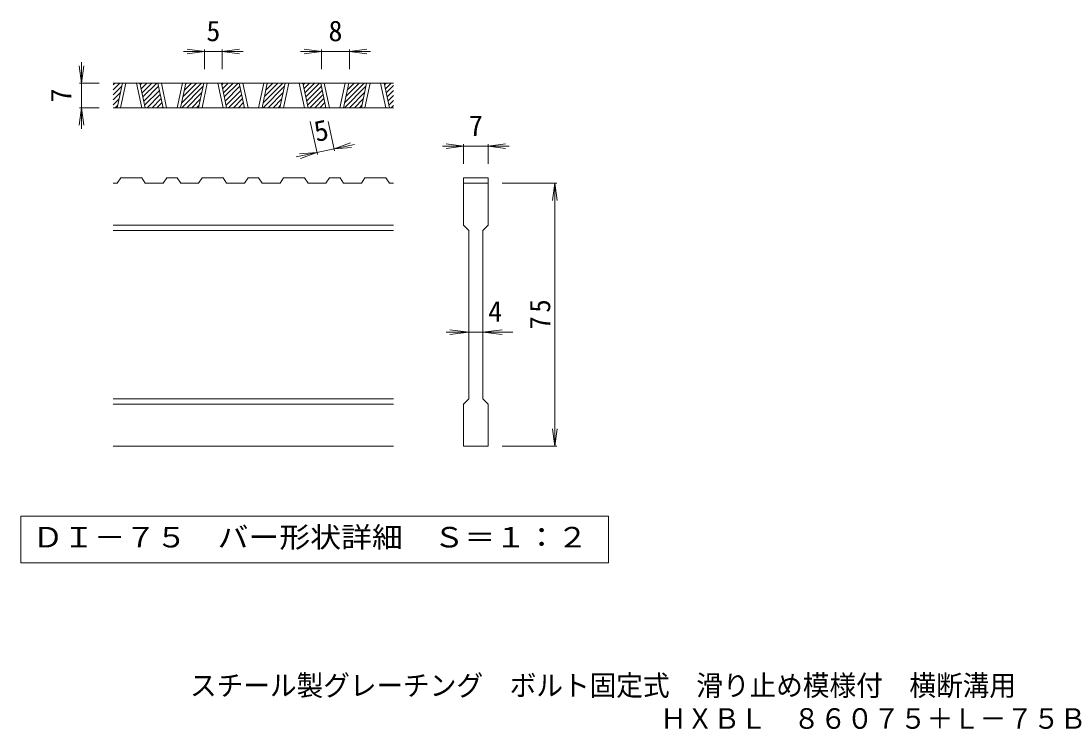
# Model space of a CAD drawing. Units: millimetres on the paper, enlarged 6 times, with parts at other scales. Extents: x -980 to 1034, y -821 to 821.
# Drawn here: x -660 to 232, y -821 to -216 of the extents above; entities that cross this region are included whole.
import ezdxf
from ezdxf.enums import TextEntityAlignment as Align

# ---------------------------------------------------------------- set-up
doc = ezdxf.new("R2010")
doc.units = ezdxf.units.MM
doc.header["$LTSCALE"] = 6
for name, color, linetype, lineweight in [('D-0', 3, 'Continuous', 9), ('D-4', 7, 'Continuous', 9), ('F-4_F-4ﾚｲﾔ', 2, 'Continuous', 9)]:
    doc.layers.add(name, color=color, linetype=linetype, lineweight=lineweight)
doc.layers.add('F-5_F-5ﾚｲﾔ', color=3, linetype='Continuous')
doc.styles.add('ＭＳ ゴシック', font='')
doc.styles.get('ＭＳ ゴシック').set_extended_font_data('MS Gothic')

msp = doc.modelspace()

# ---------------------------------------------------------------- linework, layer by layer
at = {"layer": 'D-0'}
for p, q in [((-340.928, -268.896), (-580.928, -268.896)), ((-580.928, -270.48), (-579.344, -268.896)), ((-580.928, -274.723), (-575.101, -268.896)), ((-580.928, -278.966), (-573.574, -271.612)), ((-577.487, -289.896), (-572.993, -268.896)), ((-574.487, -289.896), (-569.993, -268.896)), ((-560.993, -268.896), (-556.499, -289.896)), ((-557.993, -268.896), (-553.499, -289.896)), ((-557.7, -270.263), (-556.333, -268.896)), ((-556.953, -273.758), (-552.091, -268.896)), ((-556.205, -277.252), (-547.848, -268.896)), ((-555.457, -280.747), (-543.605, -268.896)), ((-554.709, -284.242), (-542.073, -271.606)), ((-553.961, -287.737), (-541.325, -275.101)), ((-538.159, -289.896), (-542.653, -268.896)), ((-535.159, -289.896), (-539.653, -268.896)), ((-521.665, -268.896), (-526.159, -289.896)), ((-518.653, -268.896), (-523.147, -289.896)), ((-522.256, -285.73), (-505.422, -268.896)), ((-522.179, -289.896), (-503.895, -271.612)), ((-521.101, -280.332), (-509.664, -268.896)), ((-519.946, -274.934), (-513.907, -268.896)), ((-518.79, -269.537), (-518.15, -268.896)), ((-507.808, -289.896), (-503.314, -268.896)), ((-504.808, -289.896), (-500.314, -268.896)), ((-491.314, -268.896), (-486.82, -289.896)), ((-488.314, -268.896), (-483.82, -289.896)), ((-488.021, -270.263), (-486.654, -268.896)), ((-487.273, -273.758), (-482.411, -268.896)), ((-486.525, -277.252), (-478.169, -268.896)), ((-485.778, -280.747), (-473.926, -268.896)), ((-485.03, -284.242), (-472.394, -271.606)), ((-484.282, -287.737), (-471.646, -275.101)), ((-468.48, -289.896), (-472.974, -268.896)), ((-465.48, -289.896), (-469.974, -268.896)), ((-451.986, -268.896), (-456.48, -289.896)), ((-448.974, -268.896), (-453.468, -289.896)), ((-452.577, -285.73), (-435.742, -268.896)), ((-452.5, -289.896), (-434.216, -271.612)), ((-451.421, -280.332), (-439.985, -268.896)), ((-450.266, -274.934), (-444.228, -268.896)), ((-449.111, -269.537), (-448.47, -268.896)), ((-438.128, -289.896), (-433.634, -268.896)), ((-435.128, -289.896), (-430.634, -268.896)), ((-421.634, -268.896), (-417.141, -289.896)), ((-418.634, -268.896), (-414.141, -289.896)), ((-418.342, -270.263), (-416.975, -268.896)), ((-417.594, -273.758), (-412.732, -268.896)), ((-416.846, -277.252), (-408.49, -268.896)), ((-416.098, -280.747), (-404.247, -268.896)), ((-415.35, -284.242), (-402.715, -271.606)), ((-414.603, -287.737), (-401.967, -275.101)), ((-398.801, -289.896), (-403.295, -268.896)), ((-395.801, -289.896), (-400.295, -268.896)), ((-382.307, -268.896), (-386.801, -289.896)), ((-379.295, -268.896), (-383.789, -289.896)), ((-382.897, -285.73), (-366.063, -268.896)), ((-382.821, -289.896), (-364.536, -271.612)), ((-381.742, -280.332), (-370.306, -268.896)), ((-380.587, -274.934), (-374.548, -268.896)), ((-379.432, -269.537), (-378.791, -268.896)), ((-368.449, -289.896), (-363.955, -268.896)), ((-365.449, -289.896), (-360.955, -268.896)), ((-351.955, -268.896), (-347.461, -289.896)), ((-348.955, -268.896), (-344.461, -289.896)), ((-348.663, -270.263), (-347.296, -268.896)), ((-347.915, -273.758), (-343.053, -268.896)), ((-347.167, -277.252), (-340.928, -271.013)), ((-346.419, -280.747), (-340.928, -275.256)), ((-580.928, -283.208), (-574.729, -277.009)), ((-580.928, -287.451), (-575.884, -282.407)), ((-551.878, -289.896), (-540.578, -278.596)), ((-547.635, -289.896), (-539.83, -282.091)), ((-517.937, -289.896), (-505.05, -277.009)), ((-513.694, -289.896), (-506.205, -282.407)), ((-482.198, -289.896), (-470.898, -278.596)), ((-477.956, -289.896), (-470.15, -282.091)), ((-448.257, -289.896), (-435.371, -277.009)), ((-444.015, -289.896), (-436.526, -282.407)), ((-412.519, -289.896), (-401.219, -278.596)), ((-408.277, -289.896), (-400.471, -282.091)), ((-378.578, -289.896), (-365.692, -277.009)), ((-374.335, -289.896), (-366.847, -282.407)), ((-345.671, -284.242), (-340.928, -279.499)), ((-344.923, -287.737), (-340.928, -283.741)), ((-340.928, -289.896), (-580.928, -289.896)), ((-579.131, -289.896), (-577.039, -287.805)), ((-543.392, -289.896), (-539.082, -285.585)), ((-539.15, -289.896), (-538.334, -289.08)), ((-509.451, -289.896), (-507.36, -287.805)), ((-473.713, -289.896), (-469.403, -285.585)), ((-469.471, -289.896), (-468.655, -289.08)), ((-439.772, -289.896), (-437.681, -287.805)), ((-404.034, -289.896), (-399.723, -285.585)), ((-399.791, -289.896), (-398.975, -289.08)), ((-370.093, -289.896), (-368.002, -287.805)), ((-342.84, -289.896), (-340.928, -287.984)), ((-577.435, -354.396), (-580.928, -354.396)), ((-577.435, -354.396), (-574.435, -349.896)), ((-556.447, -349.896), (-574.435, -349.896)), ((-556.447, -349.896), (-553.447, -354.396)), ((-538.107, -354.396), (-553.447, -354.396)), ((-538.107, -354.396), (-535.107, -349.896)), ((-526.107, -349.896), (-535.107, -349.896)), ((-526.107, -349.896), (-523.095, -354.396)), ((-507.756, -354.396), (-523.095, -354.396)), ((-507.756, -354.396), (-504.756, -349.896)), ((-486.768, -349.896), (-504.756, -349.896)), ((-486.768, -349.896), (-483.768, -354.396)), ((-468.428, -354.396), (-483.768, -354.396)), ((-468.428, -354.396), (-465.428, -349.896)), ((-456.428, -349.896), (-465.428, -349.896)), ((-456.428, -349.896), (-453.416, -354.396)), ((-438.076, -354.396), (-453.416, -354.396)), ((-438.076, -354.396), (-435.076, -349.896)), ((-417.088, -349.896), (-435.076, -349.896)), ((-417.088, -349.896), (-414.088, -354.396)), ((-398.749, -354.396), (-414.088, -354.396)), ((-398.749, -354.396), (-395.749, -349.896)), ((-386.749, -349.896), (-395.749, -349.896)), ((-386.749, -349.896), (-383.737, -354.396)), ((-368.397, -354.396), (-383.737, -354.396)), ((-368.397, -354.396), (-365.397, -349.896)), ((-347.409, -349.896), (-365.397, -349.896)), ((-347.409, -349.896), (-344.409, -354.396)), ((-340.928, -354.396), (-344.409, -354.396)), ((-280.928, -349.896), (-280.928, -354.396)), ((-280.928, -354.396), (-259.928, -354.396)), ((-280.928, -390.396), (-280.928, -354.396)), ((-259.928, -354.396), (-259.928, -390.396)), ((-340.928, -390.396), (-580.928, -390.396)), ((-280.928, -390.396), (-276.428, -394.896)), ((-264.428, -394.896), (-259.928, -390.396)), ((-340.928, -394.896), (-580.928, -394.896)), ((-276.428, -538.896), (-276.428, -394.896)), ((-264.428, -394.896), (-264.428, -538.896)), ((-340.928, -538.896), (-580.928, -538.896)), ((-340.928, -543.396), (-580.928, -543.396)), ((-280.928, -543.396), (-276.428, -538.896)), ((-280.928, -579.396), (-280.928, -543.396)), ((-264.428, -538.896), (-259.928, -543.396)), ((-259.928, -543.396), (-259.928, -579.396)), ((-340.928, -579.396), (-580.928, -579.396)), ((-259.928, -579.396), (-280.928, -579.396))]:
    msp.add_line(p, q, dxfattribs=at)
msp.add_lwpolyline([(-280.928, -349.896), (-259.928, -349.896), (-259.928, -354.396)], dxfattribs=at)
at = {"layer": 'D-0', "color": 7}
msp.add_lwpolyline([(-659.92, -639.396), (-659.92, -679.267), (-156.936, -679.267), (-156.936, -639.396)], close=True, dxfattribs=at)
at = {"layer": 'D-4'}
for p, q in [((-502.629, -241.896), (-517.5, -239.938)), ((-502.629, -240.096), (-502.629, -256.896)), ((-487.629, -241.896), (-472.757, -239.938)), ((-487.629, -240.096), (-487.629, -256.896)), ((-402.61, -241.896), (-417.481, -239.938)), ((-402.61, -240.096), (-402.61, -256.896)), ((-378.61, -241.896), (-363.738, -239.938)), ((-378.61, -240.096), (-378.61, -256.896)), ((-502.629, -241.896), (-520.629, -241.896)), ((-502.629, -241.896), (-517.5, -243.854)), ((-487.629, -241.896), (-502.629, -241.896)), ((-487.629, -241.896), (-472.757, -243.854)), ((-487.629, -241.896), (-469.629, -241.896)), ((-402.61, -241.896), (-420.61, -241.896)), ((-402.61, -241.896), (-417.481, -243.854)), ((-378.61, -241.896), (-402.61, -241.896)), ((-378.61, -241.896), (-363.738, -243.854)), ((-378.61, -241.896), (-360.61, -241.896)), ((-607.928, -268.896), (-609.886, -254.024)), ((-607.928, -268.896), (-607.928, -250.896)), ((-607.928, -268.896), (-605.97, -254.024)), ((-609.728, -268.896), (-592.928, -268.896)), ((-607.928, -268.896), (-607.928, -289.896)), ((-607.928, -289.896), (-609.886, -304.768)), ((-609.728, -289.896), (-592.928, -289.896)), ((-607.928, -289.896), (-605.97, -304.768)), ((-607.928, -289.896), (-607.928, -307.896)), ((-406.152, -329.998), (-412.222, -301.63)), ((-391.484, -326.859), (-396.883, -301.63)), ((-391.86, -325.099), (-377.728, -320.072)), ((-280.928, -322.896), (-295.8, -320.938)), ((-280.928, -321.096), (-280.928, -337.896)), ((-259.928, -322.896), (-245.056, -320.938)), ((-259.928, -321.096), (-259.928, -337.896)), ((-406.528, -328.238), (-424.13, -332.005)), ((-406.528, -328.238), (-421.48, -329.435)), ((-406.528, -328.238), (-420.661, -333.264)), ((-391.86, -325.099), (-406.528, -328.238)), ((-391.86, -325.099), (-374.259, -321.332)), ((-391.86, -325.099), (-376.908, -323.901)), ((-280.928, -322.896), (-298.928, -322.896)), ((-280.928, -322.896), (-295.8, -324.854)), ((-259.928, -322.896), (-280.928, -322.896)), ((-259.928, -322.896), (-245.056, -324.854)), ((-259.928, -322.896), (-241.928, -322.896)), ((-201.128, -354.396), (-247.928, -354.396)), ((-202.928, -354.396), (-204.886, -369.267)), ((-202.928, -354.396), (-200.97, -369.267)), ((-202.928, -579.396), (-202.928, -354.396)), ((-276.428, -481.896), (-292.8, -479.938)), ((-264.428, -481.896), (-248.057, -479.938)), ((-276.428, -481.896), (-295.928, -481.896)), ((-276.428, -481.896), (-292.8, -483.854)), ((-264.428, -481.896), (-276.428, -481.896)), ((-264.428, -481.896), (-248.057, -483.854)), ((-264.428, -481.896), (-238.928, -481.896)), ((-202.928, -579.396), (-204.886, -564.524)), ((-202.928, -579.396), (-200.97, -564.524)), ((-201.128, -579.396), (-247.928, -579.396))]:
    msp.add_line(p, q, dxfattribs=at)

# ---------------------------------------------------------------- texts
at = {"layer": 'D-0', "color": 2, "style": 'ＭＳ ゴシック', "width": 1.1}
msp.add_text('ＤＩ－７５\u3000バー形状詳細\u3000Ｓ＝１：２', height=17.6, dxfattribs=at).set_placement((-649.928, -671.331), align=Align.BOTTOM_LEFT)
at = {"layer": 'D-4', "color": 2, "style": 'ＭＳ ゴシック'}
for s, p in [('5', (-501.129, -238.296)), ('8', (-396.61, -238.296)), ('7', (-276.428, -319.296)), ('4', (-259.928, -478.296))]:
    msp.add_text(s, height=17.6, dxfattribs=at).set_placement(p, align=Align.BOTTOM_LEFT)
for s, rotation, p in [('7', 90, (-611.528, -285.396)), ('5', 12.079, (-405.815, -324.404))]:
    msp.add_text(s, height=17.6, rotation=rotation, dxfattribs=at).set_placement(p, align=Align.BOTTOM_LEFT)
at = {"layer": 'D-4', "color": 2, "insert": (-206.528, -479.646), "char_height": 17.6, "attachment_point": 7, "rotation": 90, "style": 'ＭＳ ゴシック'}
msp.add_mtext('\\T1.27;\\W0.95;75', dxfattribs=at)
at = {"layer": 'F-4_F-4ﾚｲﾔ', "style": 'ＭＳ ゴシック', "width": 0.95}
msp.add_text('スチール製グレーチング\u3000ボルト固定式\u3000滑り止め模様付\u3000横断溝用', height=17.6, dxfattribs=at).set_placement((-515.158, -798.137), align=Align.BOTTOM_LEFT)
at = {"layer": 'F-5_F-5ﾚｲﾔ', "color": 2, "style": 'ＭＳ ゴシック', "width": 0.95}
msp.add_text('ＨＸＢＬ\u3000８６０７５＋Ｌ－７５Ｂ', height=17.6, dxfattribs=at).set_placement((-112.784, -826.418), align=Align.BOTTOM_LEFT)

doc.saveas('drawing.dxf')
